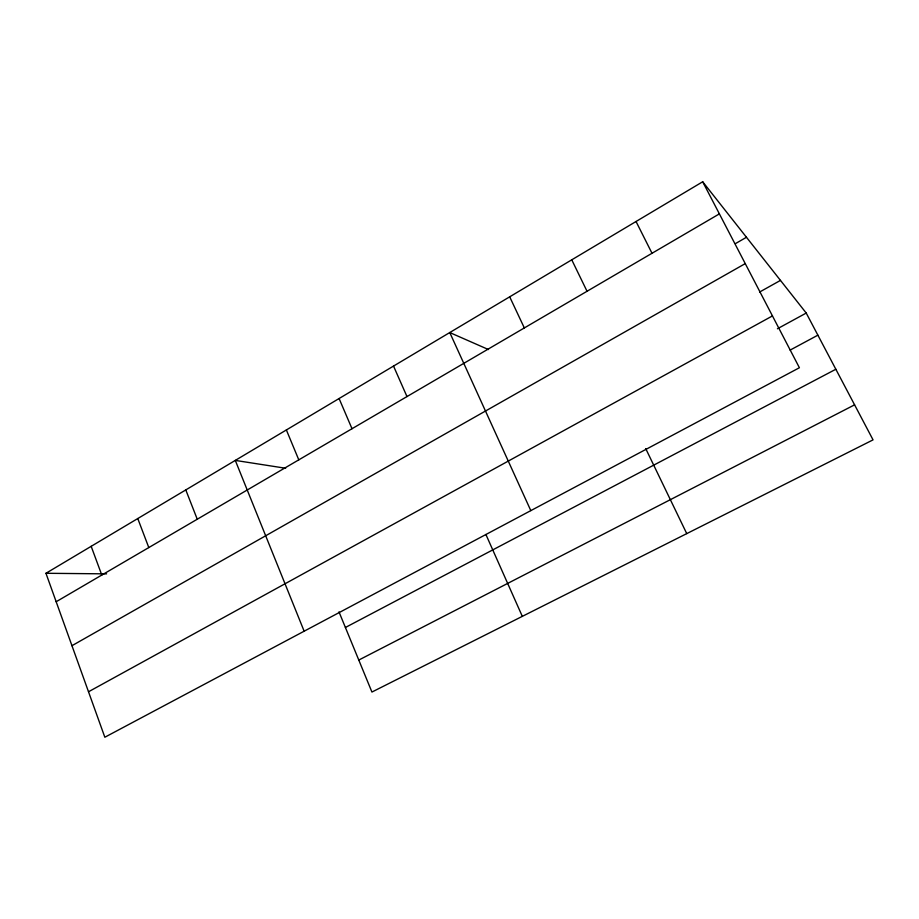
<?xml version="1.0" encoding="UTF-8"?>
<svg xmlns="http://www.w3.org/2000/svg" width="919" height="919" viewBox="0 0 919 919"><rect width="100%" height="100%" fill="white"/><g stroke="black" fill="none" stroke-linecap="round" stroke-linejoin="round"><path stroke-width="1.38" d="M702.69 181.767L799.404 367.738L104.835 737.233L45.95 573.284L702.69 181.767L806.227 313.057L873.05 439.868L371.931 692.041L338.985 611.859M56.174 601.738L719.382 213.874M735.315 243.684L746.469 237.274M71.958 645.701L745.252 263.615M759.611 292.035L780.472 280.398M88.511 691.766L772.454 315.918M777.417 328.772L806.227 313.057M790.122 350.105L817.876 335.171M345.406 627.482L835.842 369.254M358.789 660.049L854.59 404.842M45.95 573.284L106.581 573.858M285.66 468.253L235.298 460.408L304.143 631.204M488.471 349.553L449.77 332.552L530.814 510.619M636.04 221.502L652.008 253.276M571.756 259.824L587.034 291.266M645.724 448.61L686.746 533.617M509.7 296.826L524.335 327.945M485.898 534.467L522.314 616.362M393.527 366.072L406.979 396.571M339.088 398.524L352.011 428.725M286.372 429.954L298.79 459.845M185.787 489.919L197.252 519.224M137.77 518.546L148.798 547.563M91.176 546.323L101.791 575.053"/></g></svg>
